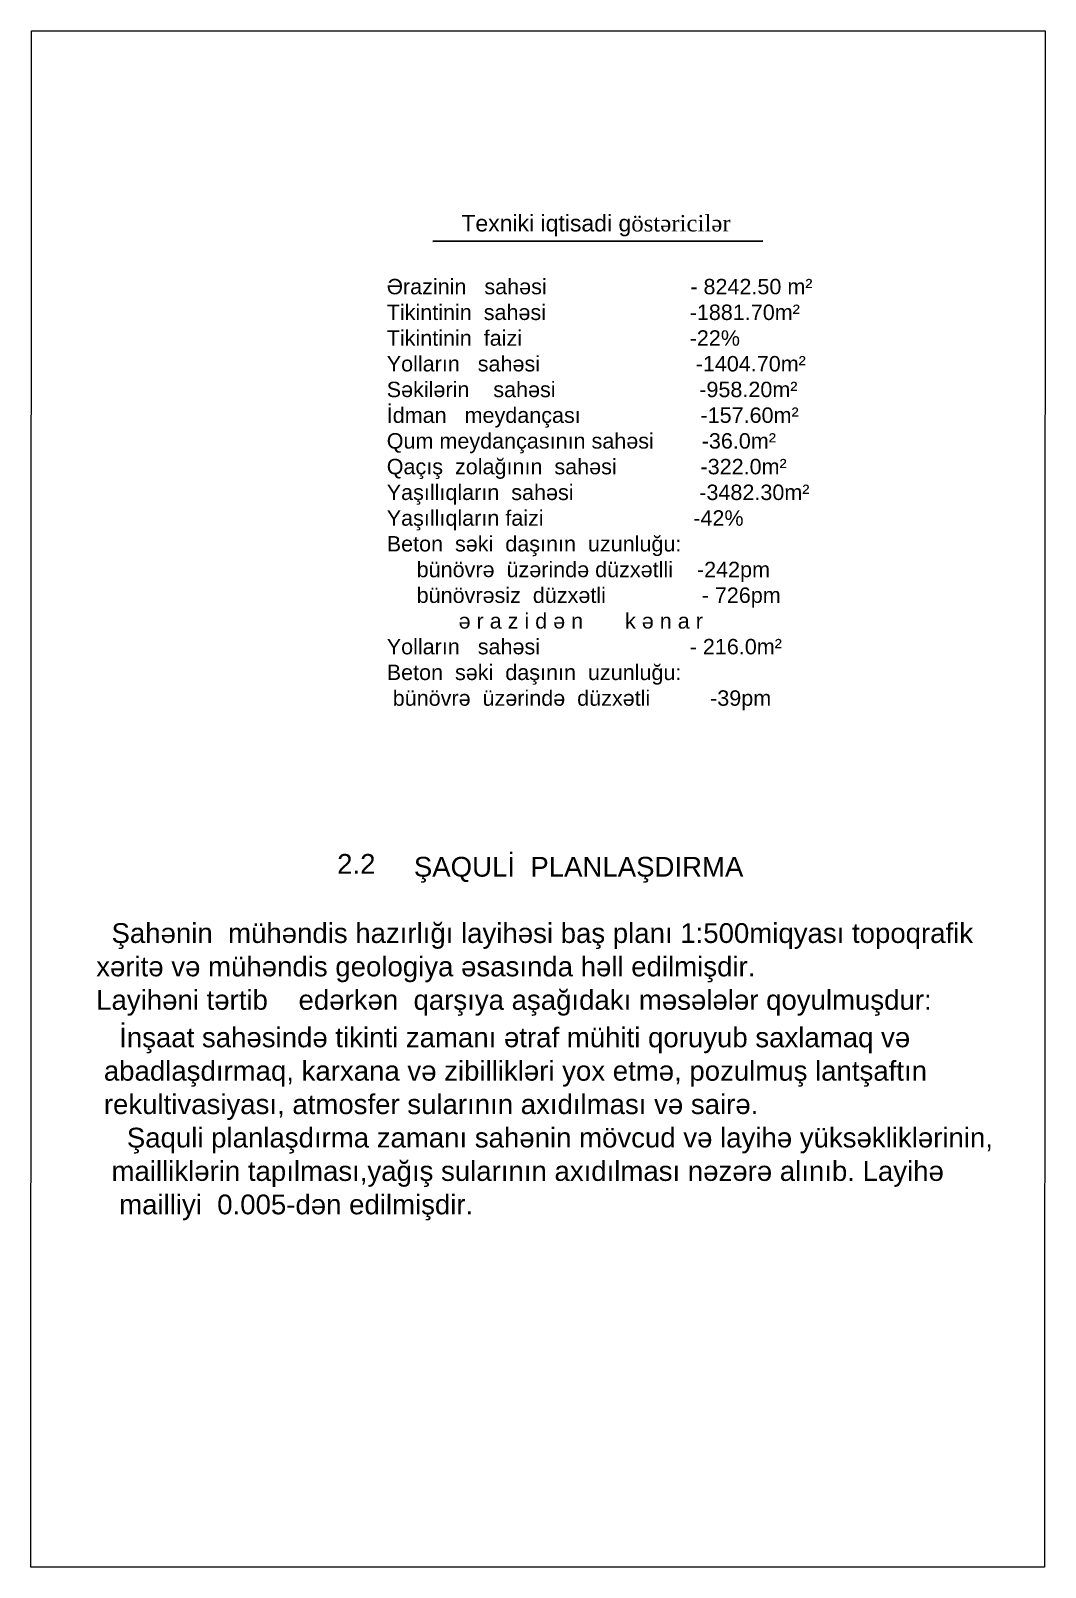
# Model space of a CAD drawing. Header units: feet. Extents: x 3381 to 683784, y 675186 to 4376258.
# Drawn here: x 680396.8 to 680594.1, y 4375426.9 to 4375725.7 of the extents above; entities that cross this region are included whole.
import ezdxf

# ---------------------------------------------------------------- set-up
doc = ezdxf.new("R2010")
doc.units = ezdxf.units.FT
doc.header["$MEASUREMENT"] = 0
doc.linetypes.add('DUZ', pattern=[0])
doc.layers.get('0').update_dxf_attribs({"linetype": 'CONTINUOUS'})
doc.layers.get('Defpoints').update_dxf_attribs({"linetype": 'CONTINUOUS'})
doc.layers.add('rabit xt', color=7, linetype='CONTINUOUS', lineweight=13)
doc.styles.get("Standard").update_dxf_attribs({"font": 'arial.ttf', "height": 2})

msp = doc.modelspace()

# ---------------------------------------------------------------- linework, layer by layer
at = {"color": 0, "linetype": 'DUZ', "lineweight": 25}
msp.add_line((680475.023, 4375684.772), (680539.16, 4375684.828), dxfattribs=at)
at = {"layer": 'Defpoints', "color": 7, "linetype": 'DUZ', "lineweight": 0}
msp.add_lwpolyline([(680396.934, 4375725.706), (680594.114, 4375725.706), (680593.979, 4375426.912), (680396.799, 4375426.912)], close=True, dxfattribs=at)

# ---------------------------------------------------------------- texts
at = {"color": 7, "linetype": 'DUZ', "lineweight": 25, "ltscale": 0.2, "insert": (680480.554, 4375689.873), "char_height": 6.43631, "width": 306.45389, "attachment_point": 1}
msp.add_mtext('{\\H0.49718x;Texniki iqtisadi g\\fTimes New Roman|b0|i0|c238|p18;östəricilər\\P}  ', dxfattribs=at)
at = {"color": 7, "linetype": 'DUZ', "lineweight": 20, "ltscale": 0.2, "insert": (680466.039, 4375677.454), "char_height": 3, "width": 315.52493, "attachment_point": 1}
msp.add_mtext('Ə{\\fArial|b0|i0|c238|p34;razinin}   sah{\\fArial|b0|i0|c238|p34;ə}si                     {\\fArial|b0|i0|c238|p34;  } -{\\fArial|b0|i0|c238|p34; 8242}.{\\fArial|b0|i0|c238|p34;5}0 m²{\\fArial|b0|i0|c238|p34;\\PTikintinin  sahəsi                        -1881.70m²\\PTikintinin  faizi                            -22%\\PYolların   sahəsi                          -1404.70m²\\PSəkilərin    sahəsi                        -958.20m²\\Pİdman   meydançası                    -157.60m²\\PQum meydançasının sahəsi        -36.0m²\\PQaçış  zolağının  sahəsi              -322.0m²\\PYaşıllıqların  sahəsi                     -3482.30m²\\PYaşıllıqların faizi                         -42%\\PBeton  səki  daşının  uzunluğu:\\P     bünövrə  üzərində düzxətlli    -242pm\\P     bünövrəsiz  düzxətli                - 726pm\\P            ə r a z i d ə n       k ə n a r\\PYolların   sahəsi                         - 216.0m²\\PBeton  səki  daşının  uzunluğu:\\P bünövrə  üzərində  düzxətli          -39pm}', dxfattribs=at)
at = {"layer": 'rabit xt', "color": 7, "linetype": 'DUZ', "lineweight": 18}
for s, p in [('                                         2.2', (680395.295, 4375561.774)), (' ŞAQULİ  PLANLAŞDIRMA', (680469.821, 4375561.212)), ('            Şahənin  mühəndis hazırlığı layihəsi baş planı 1:500miqyası topoqrafik', (680394.629, 4375548.315)), ('          xəritə və mühəndis geologiya əsasında həll edilmişdir.', (680394.629, 4375541.818)), ('          Layihəni tərtib    edərkən  qarşıya aşağıdakı məsələlər qoyulmuşdur:', (680394.629, 4375535.321)), ('             İnşaat sahəsində tikinti zamanı ətraf mühiti qoruyub saxlamaq və', (680394.629, 4375528.03)), ('           abadlaşdırmaq, karxana və zibillikləri yox etmə, pozulmuş lantşaftın', (680394.629, 4375521.533)), ('           rekultivasiyası, atmosfer sularının axıdılması və sairə.', (680394.629, 4375515.037)), ('              Şaquli planlaşdırma zamanı sahənin mövcud və layihə yüksəkliklərinin,', (680394.629, 4375508.54)), ('            mailliklərin tapılması,yağış sularının axıdılması nəzərə alınıb. Layihə', (680394.629, 4375502.043)), ('             mailliyi  0.005-dən edilmişdir.', (680394.629, 4375495.546))]:
    msp.add_text(s, height=3.8399, dxfattribs=at).set_placement(p)

doc.saveas('drawing.dxf')
